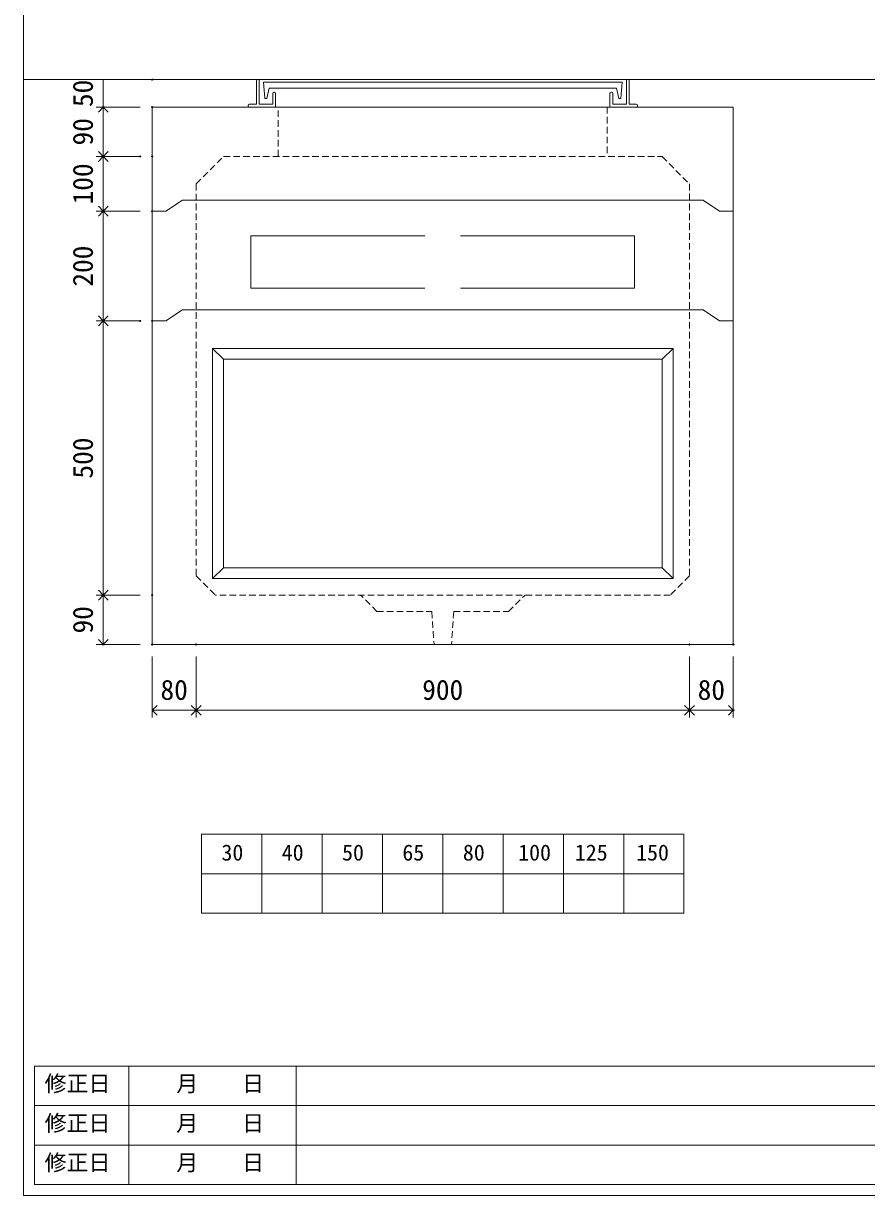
# Model space of a CAD drawing. Units: millimetres, scale not verified. Extents: x -4890 to 18490, y -2319 to 2319.
# Drawn here: x -1230 to 308, y -1956 to 182 of the extents above; entities that cross this region are included whole.
import ezdxf
from ezdxf.enums import TextEntityAlignment as Align

# ---------------------------------------------------------------- set-up
doc = ezdxf.new("R2010")
doc.units = ezdxf.units.MM
doc.header["$LTSCALE"] = 10
doc.header["$PDMODE"] = 32
doc.header["$PDSIZE"] = 2
doc.linetypes.add('DASHED1', pattern=[1.8, 1.2, -0.6])
doc.linetypes.add('USER2', pattern=[50.8, 31.75, -6.35, 6.35, -6.35])
doc.layers.add('0-1_Defpoints', color=7, linetype='Continuous')
for name, color, linetype, lineweight in [('0-2_waku', 7, 'Continuous', 18), ('0-3_gaikei', 7, 'Continuous', 18), ('0-4_kakure', 7, 'DASHED1', 5), ('0-5_sunpou', 7, 'Continuous', 5), ('0-9_uchigawa', 6, 'Continuous', 18), ('0-B_futa', 3, 'Continuous', 18), ('0-C_GL', 4, 'Continuous', 18), ('0-E_文字１', 7, 'Continuous', 18), ('1-3_uchigawa2', 6, 'USER2', 18)]:
    doc.layers.add(name, color=color, linetype=linetype, lineweight=lineweight)
doc.styles.add('ＭＳ ゴシック', font='')
doc.styles.get('ＭＳ ゴシック').set_extended_font_data('MS Gothic')

# ---------------------------------------------------------------- blocks, each defined once
blk = doc.blocks.new('_Open90')
at = {"layer": '0-5_sunpou'}
blk.add_line((0, 0), (-1, 0), dxfattribs=at)
blk.add_lwpolyline([(-0.5, 0.5), (0, 0), (-0.5, -0.5)], dxfattribs=at)
blk = doc.blocks.new('D80')
at = {"layer": '0-1_Defpoints'}
for p in [(452.32, 1824.36), (363, 1324.36), (452.32, 1324.36)]:
    blk.add_point(p, dxfattribs=at)
at = {"layer": '0-5_sunpou'}
for p, q in [((430.32, 1824.36), (350, 1824.36)), ((363, 1806.36), (363, 1342.36)), ((430.32, 1324.36), (350, 1324.36))]:
    blk.add_line(p, q, dxfattribs=at)
at = {"layer": '0-5_sunpou', "xscale": 18, "yscale": 18}
for p, rotation in [((363, 1824.36), 90), ((363, 1324.36), 270)]:
    blk.add_blockref('_Open90', p, dxfattribs=dict(at, rotation=rotation))
at = {"layer": '0-5_sunpou', "style": 'ＭＳ ゴシック'}
blk.add_text('500', height=36.66, rotation=90, dxfattribs=at).set_placement((355, 1536.86), align=Align.BOTTOM_LEFT)
blk = doc.blocks.new('D81')
at = {"layer": '0-1_Defpoints'}
for p in [(452.32, 1324.36), (363, 1234.36), (452.32, 1234.36)]:
    blk.add_point(p, dxfattribs=at)
at = {"layer": '0-5_sunpou'}
for p, q in [((430.32, 1324.36), (350, 1324.36)), ((363, 1306.36), (363, 1252.36)), ((430.32, 1234.36), (350, 1234.36))]:
    blk.add_line(p, q, dxfattribs=at)
at = {"layer": '0-5_sunpou', "xscale": 18, "yscale": 18}
for p, rotation in [((363, 1324.36), 90), ((363, 1234.36), 270)]:
    blk.add_blockref('_Open90', p, dxfattribs=dict(at, rotation=rotation))
at = {"layer": '0-5_sunpou', "style": 'ＭＳ ゴシック'}
blk.add_text('90', height=36.66, rotation=90, dxfattribs=at).set_placement((355, 1254.36), align=Align.BOTTOM_LEFT)
blk = doc.blocks.new('D82')
at = {"layer": '0-1_Defpoints'}
for p in [(452.32, 1234.36), (532.32, 1234.36), (532.32, 1114.33)]:
    blk.add_point(p, dxfattribs=at)
at = {"layer": '0-5_sunpou'}
for p, q in [((452.32, 1212.36), (452.32, 1101.33)), ((532.32, 1212.36), (532.32, 1101.33)), ((470.32, 1114.33), (514.32, 1114.33))]:
    blk.add_line(p, q, dxfattribs=at)
at = {"layer": '0-5_sunpou', "xscale": 18, "yscale": 18, "rotation": 180}
blk.add_blockref('_Open90', (452.32, 1114.33), dxfattribs=at)
at = {"layer": '0-5_sunpou', "xscale": 18, "yscale": 18}
blk.add_blockref('_Open90', (532.32, 1114.33), dxfattribs=at)
at = {"layer": '0-5_sunpou', "style": 'ＭＳ ゴシック'}
blk.add_text('80', height=36.66, dxfattribs=at).set_placement((467.32, 1122.33), align=Align.BOTTOM_LEFT)
blk = doc.blocks.new('D83')
at = {"layer": '0-1_Defpoints'}
for p in [(532.32, 1234.36), (1432.32, 1234.36), (1432.32, 1114.33)]:
    blk.add_point(p, dxfattribs=at)
at = {"layer": '0-5_sunpou'}
for p, q in [((532.32, 1212.36), (532.32, 1101.33)), ((1432.32, 1212.36), (1432.32, 1101.33)), ((550.32, 1114.33), (1414.32, 1114.33))]:
    blk.add_line(p, q, dxfattribs=at)
at = {"layer": '0-5_sunpou', "xscale": 18, "yscale": 18, "rotation": 180}
blk.add_blockref('_Open90', (532.32, 1114.33), dxfattribs=at)
at = {"layer": '0-5_sunpou', "xscale": 18, "yscale": 18}
blk.add_blockref('_Open90', (1432.32, 1114.33), dxfattribs=at)
at = {"layer": '0-5_sunpou', "style": 'ＭＳ ゴシック'}
blk.add_text('900', height=36.66, dxfattribs=at).set_placement((944.82, 1122.33), align=Align.BOTTOM_LEFT)
blk = doc.blocks.new('D84')
at = {"layer": '0-1_Defpoints'}
for p in [(1432.32, 1234.36), (1512.32, 1234.36), (1512.32, 1114.33)]:
    blk.add_point(p, dxfattribs=at)
at = {"layer": '0-5_sunpou'}
for p, q in [((1432.32, 1212.36), (1432.32, 1101.33)), ((1512.32, 1212.36), (1512.32, 1101.33)), ((1450.32, 1114.33), (1494.32, 1114.33))]:
    blk.add_line(p, q, dxfattribs=at)
at = {"layer": '0-5_sunpou', "xscale": 18, "yscale": 18, "rotation": 180}
blk.add_blockref('_Open90', (1432.32, 1114.33), dxfattribs=at)
at = {"layer": '0-5_sunpou', "xscale": 18, "yscale": 18}
blk.add_blockref('_Open90', (1512.32, 1114.33), dxfattribs=at)
at = {"layer": '0-5_sunpou', "style": 'ＭＳ ゴシック'}
blk.add_text('80', height=36.66, dxfattribs=at).set_placement((1447.32, 1122.33), align=Align.BOTTOM_LEFT)
blk = doc.blocks.new('D85')
at = {"layer": '0-1_Defpoints'}
for p in [(452.32, 2214.36), (363, 2124.36), (452.32, 2124.36)]:
    blk.add_point(p, dxfattribs=at)
at = {"layer": '0-5_sunpou'}
for p, q in [((430.32, 2214.36), (350, 2214.36)), ((363, 2196.36), (363, 2142.36)), ((430.32, 2124.36), (350, 2124.36))]:
    blk.add_line(p, q, dxfattribs=at)
at = {"layer": '0-5_sunpou', "xscale": 18, "yscale": 18}
for p, rotation in [((363, 2214.36), 90), ((363, 2124.36), 270)]:
    blk.add_blockref('_Open90', p, dxfattribs=dict(at, rotation=rotation))
at = {"layer": '0-5_sunpou', "style": 'ＭＳ ゴシック'}
blk.add_text('90', height=36.66, rotation=90, dxfattribs=at).set_placement((355, 2144.36), align=Align.BOTTOM_LEFT)
blk = doc.blocks.new('D86')
at = {"layer": '0-1_Defpoints'}
for p in [(430.32, 2124.36), (363, 2024.36), (452.32, 2024.36)]:
    blk.add_point(p, dxfattribs=at)
at = {"layer": '0-5_sunpou'}
for p, q in [((408.32, 2124.36), (350, 2124.36)), ((363, 2106.36), (363, 2042.36)), ((430.32, 2024.36), (350, 2024.36))]:
    blk.add_line(p, q, dxfattribs=at)
at = {"layer": '0-5_sunpou', "xscale": 18, "yscale": 18}
for p, rotation in [((363, 2124.36), 90), ((363, 2024.36), 270)]:
    blk.add_blockref('_Open90', p, dxfattribs=dict(at, rotation=rotation))
at = {"layer": '0-5_sunpou', "style": 'ＭＳ ゴシック'}
blk.add_text('100', height=36.66, rotation=90, dxfattribs=at).set_placement((355, 2036.86), align=Align.BOTTOM_LEFT)
blk = doc.blocks.new('D87')
at = {"layer": '0-1_Defpoints'}
for p in [(452.32, 2024.36), (363, 1824.36), (430.32, 1824.36)]:
    blk.add_point(p, dxfattribs=at)
at = {"layer": '0-5_sunpou'}
for p, q in [((430.32, 2024.36), (350, 2024.36)), ((363, 2006.36), (363, 1842.36)), ((408.32, 1824.36), (350, 1824.36))]:
    blk.add_line(p, q, dxfattribs=at)
at = {"layer": '0-5_sunpou', "xscale": 18, "yscale": 18}
for p, rotation in [((363, 2024.36), 90), ((363, 1824.36), 270)]:
    blk.add_blockref('_Open90', p, dxfattribs=dict(at, rotation=rotation))
at = {"layer": '0-5_sunpou', "style": 'ＭＳ ゴシック'}
blk.add_text('200', height=36.66, rotation=90, dxfattribs=at).set_placement((355, 1886.86), align=Align.BOTTOM_LEFT)
blk = doc.blocks.new('D112')
at = {"layer": '0-1_Defpoints'}
for p in [(452.32, 2264.36), (363, 2214.36), (452.32, 2214.36)]:
    blk.add_point(p, dxfattribs=at)
at = {"layer": '0-5_sunpou'}
for p, q in [((430.32, 2264.36), (350, 2264.36)), ((363, 2264.36), (363, 2214.36)), ((430.32, 2214.36), (350, 2214.36))]:
    blk.add_line(p, q, dxfattribs=at)
at = {"layer": '0-5_sunpou', "style": 'ＭＳ ゴシック'}
blk.add_text('50', height=36.66, rotation=90, dxfattribs=at).set_placement((355, 2214.36), align=Align.BOTTOM_LEFT)

msp = doc.modelspace()

# ---------------------------------------------------------------- linework, layer by layer
at = {"layer": '0-2_waku'}
for p, q in [((-1230.06, 2319.4), (-1230.06, -1955.6)), ((-905.06, -1296.6), (-25.06, -1296.6)), ((-905.06, -1296.6), (-905.06, -1440.6)), ((-905.06, -1296.6), (-905.06, -1440.6)), ((-905.06, -1296.6), (-905.06, -1440.6)), ((-905.06, -1296.6), (-905.06, -1440.6)), ((-795.06, -1296.6), (-795.06, -1440.6)), ((-685.06, -1296.6), (-685.06, -1440.6)), ((-685.06, -1296.6), (-685.06, -1440.6)), ((-575.06, -1296.6), (-575.06, -1440.6)), ((-465.06, -1296.6), (-465.06, -1440.6)), ((-355.06, -1296.6), (-355.06, -1440.6)), ((-245.06, -1296.6), (-245.06, -1440.6)), ((-135.06, -1296.6), (-135.06, -1440.6)), ((-25.06, -1296.6), (-25.06, -1440.6)), ((-905.06, -1368.6), (-25.06, -1368.6)), ((-905.06, -1440.6), (-25.06, -1440.6)), ((-1210.06, -1719.6), (-1210.06, -1935.6)), ((-1210.06, -1719.6), (817.94, -1719.6)), ((-1037.56, -1719.6), (-1037.56, -1935.6)), ((-732.56, -1719.6), (-732.56, -1935.6)), ((-732.56, -1719.6), (-732.56, -1935.6)), ((-1210.06, -1791.6), (817.94, -1791.6)), ((-1210.06, -1863.6), (529.94, -1863.6)), ((-1210.06, -1935.6), (817.94, -1935.6)), ((-1230.06, -1955.6), (4889.94, -1955.6)), ((-1230.06, -1955.6), (4889.94, -1955.6))]:
    msp.add_line(p, q, dxfattribs=at)
at = {"layer": '0-3_gaikei'}
for p, q in [((-995.06, 29.4), (64.94, 29.4)), ((-995.06, -950.6), (-995.06, 29.4)), ((-900.06, 29.4), (-790.06, 29.4)), ((-900.06, 29.4), (-790.06, 29.4)), ((-900.06, 29.4), (-790.06, 29.4)), ((-865.06, 29.4), (-65.06, 29.4)), ((-865.06, 29.4), (-65.06, 29.4)), ((-30.06, 29.4), (-140.06, 29.4)), ((-30.06, 29.4), (-140.06, 29.4)), ((64.94, -950.6), (64.94, 29.4)), ((9.94, -140.6), (39.94, -160.6)), ((-970.06, -160.6), (-995.06, -160.6)), ((39.94, -160.6), (64.94, -160.6)), ((64.94, -170.6), (64.94, -950.6)), ((9.94, -340.6), (39.94, -360.6)), ((-970.06, -360.6), (-995.06, -360.6)), ((39.94, -360.6), (64.94, -360.6)), ((64.94, -950.6), (-995.06, -950.6))]:
    msp.add_line(p, q, dxfattribs=at)
for points in [[(-970.06, -160.6), (-940.06, -140.6), (9.94, -140.6)], [(9.94, -140.6), (39.94, -160.6), (64.94, -160.6)], [(-970.06, -360.6), (-940.06, -340.6), (9.94, -340.6)], [(9.94, -340.6), (39.94, -360.6), (64.94, -360.6)]]:
    msp.add_lwpolyline(points, dxfattribs=at)
at = {"layer": '0-4_kakure'}
for p, q in [((-765.06, -60.6), (-765.06, 29.4)), ((-165.06, 29.4), (-165.06, -60.6)), ((-915.06, -110.6), (-865.06, -60.6)), ((-915.06, -110.6), (-865.06, -60.6)), ((-865.06, -60.6), (-65.06, -60.6)), ((-865.06, -60.6), (-65.06, -60.6)), ((-65.06, -60.6), (-15.06, -110.6)), ((-65.06, -60.6), (-15.06, -110.6)), ((-915.06, -110.6), (-915.06, -825.6)), ((-15.06, -110.6), (-15.06, -825.6)), ((-915.06, -825.6), (-880.06, -860.6)), ((-15.06, -825.6), (-50.06, -860.6)), ((-50.06, -860.6), (-880.06, -860.6)), ((-585.06, -890.6), (-615.06, -860.6)), ((-345.06, -890.6), (-315.06, -860.6)), ((-585.06, -890.6), (-485.06, -890.6)), ((-485.06, -890.6), (-481.06, -950.6)), ((-445.06, -890.6), (-449.06, -950.6)), ((-445.06, -890.6), (-345.06, -890.6))]:
    msp.add_line(p, q, dxfattribs=at)
at = {"layer": '0-9_uchigawa'}
for p, q in [((-885.06, -410.6), (-885.06, -830.6)), ((-885.06, -410.6), (-465.06, -410.6)), ((-885.06, -410.6), (-865.06, -430.6)), ((-465.06, -410.6), (-45.06, -410.6)), ((-465.06, -410.6), (-45.06, -410.6)), ((-45.06, -410.6), (-65.06, -430.6)), ((-45.06, -410.6), (-45.06, -830.6)), ((-865.06, -430.6), (-865.06, -810.6)), ((-865.06, -430.6), (-465.06, -430.6)), ((-865.06, -430.6), (-465.06, -430.6)), ((-465.06, -430.6), (-65.06, -430.6)), ((-65.06, -430.6), (-65.06, -810.6)), ((-865.06, -810.6), (-885.06, -830.6)), ((-865.06, -810.6), (-465.06, -810.6)), ((-465.06, -810.6), (-65.06, -810.6)), ((-65.06, -810.6), (-45.06, -830.6)), ((-885.06, -830.6), (-465.06, -830.6)), ((-465.06, -830.6), (-45.06, -830.6))]:
    msp.add_line(p, q, dxfattribs=at)
at = {"layer": '0-B_futa'}
for p, q in [((-805.06, 77.4), (-805.06, 34.4)), ((-803.06, 79.4), (-800.06, 79.4)), ((-800.06, 79.4), (-800.06, 34.4)), ((-792.25, 74.9), (-137.92, 74.9)), ((-792.25, 74.9), (-789.76, 44.9)), ((-137.92, 74.9), (-140.17, 44.9)), ((-130.06, 79.4), (-130.06, 34.4)), ((-130.06, 79.4), (-127.06, 79.4)), ((-125.06, 77.4), (-125.06, 34.4)), ((-789.76, 44.9), (-786.05, 44.9)), ((-781.73, 63.9), (-786.05, 44.9)), ((-781.73, 63.9), (-148.39, 63.9)), ((-775.06, 54.4), (-775.06, 34.4)), ((-773.06, 56.4), (-772.06, 56.4)), ((-770.06, 54.4), (-770.06, 29.4)), ((-160.06, 54.4), (-160.06, 29.4)), ((-157.06, 56.4), (-158.06, 56.4)), ((-155.06, 54.4), (-155.06, 34.4)), ((-148.39, 63.9), (-144.07, 44.9)), ((-140.17, 44.9), (-144.07, 44.9)), ((-820.06, 32.4), (-820.06, 31.4)), ((-818.06, 34.4), (-805.06, 34.4)), ((-770.06, 29.4), (-818.06, 29.4)), ((-800.06, 34.4), (-775.06, 34.4)), ((-160.06, 29.4), (-112.06, 29.4)), ((-130.06, 34.4), (-155.06, 34.4)), ((-112.06, 34.4), (-125.06, 34.4)), ((-110.06, 32.4), (-110.06, 31.4))]:
    msp.add_line(p, q, dxfattribs=at)
for centre, start, end in [((-803.06, 77.4), 90, 180), ((-127.06, 77.4), 0, 90), ((-773.06, 54.4), 90, 180), ((-772.06, 54.4), 0, 90), ((-158.06, 54.4), 90, 180), ((-157.06, 54.4), 0, 90), ((-818.06, 32.4), 90, 180), ((-818.06, 31.4), 180, 270), ((-112.06, 32.4), 0, 90), ((-112.06, 31.4), 270, 0)]:
    msp.add_arc(centre, 2, start, end, dxfattribs=at)
at = {"layer": '0-C_GL'}
msp.add_line((-1230.06, 79.4), (4889.94, 79.4), dxfattribs=at)
at = {"layer": '1-3_uchigawa2'}
for p, q in [((-815.06, -205.6), (-465.06, -205.6)), ((-815.06, -205.6), (-815.06, -300.6)), ((-115.06, -205.6), (-465.06, -205.6)), ((-115.06, -205.6), (-115.06, -300.6)), ((-815.06, -300.6), (-465.06, -300.6)), ((-115.06, -300.6), (-465.06, -300.6))]:
    msp.add_line(p, q, dxfattribs=at)

# ---------------------------------------------------------------- block references
at = {"layer": '0-5_sunpou'}
for name in ['D112', 'D85', 'D86', 'D87', 'D80', 'D81', 'D82', 'D83', 'D84']:
    msp.add_blockref(name, (-1447.37, -2184.96), dxfattribs=at)

# ---------------------------------------------------------------- texts
at = {"layer": '0-E_文字１', "style": 'ＭＳ ゴシック'}
for s, p in [('30', (-868.81, -1353.52)), ('40', (-758.81, -1353.52)), ('50', (-648.81, -1353.52)), ('65', (-538.81, -1353.52)), ('80', (-428.4, -1353.52)), ('100', (-327.53, -1353.52)), ('125', (-224.14, -1353.52)), ('150', (-112.38, -1353.52)), ('修正日', (-1191.41, -1774.89)), ('\u3000\u3000月\u3000\u3000日', (-1031.26, -1774.89)), ('修正日', (-1191.41, -1846.89)), ('\u3000\u3000月\u3000\u3000日', (-1031.26, -1846.89)), ('修正日', (-1191.41, -1918.89)), ('\u3000\u3000月\u3000\u3000日', (-1031.26, -1918.89))]:
    msp.add_text(s, height=29.33, dxfattribs=at).set_placement(p, align=Align.BOTTOM_LEFT)

doc.saveas('drawing.dxf')
